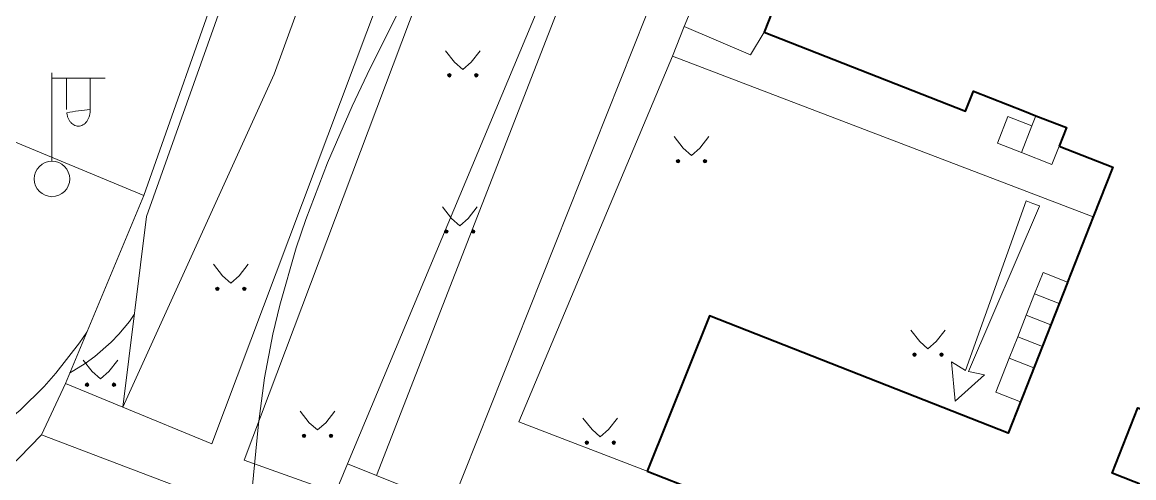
# Model space of a CAD drawing. Extents: x 1000 to 4000, y -5000 to -1000.
# Drawn here: x 1514.5 to 1577.3, y -4055.1 to -4029.4 of the extents above; entities that cross this region are included whole.
import ezdxf

# ---------------------------------------------------------------- set-up
doc = ezdxf.new("R2010")
doc.units = 0
doc.header["$MEASUREMENT"] = 0
for name, color, linetype in [('СЛОЙ_11', 7, 'CONTINUOUS'), ('СЛОЙ_24', 7, 'CONTINUOUS'), ('СЛОЙ_3', 7, 'CONTINUOUS'), ('СЛОЙ_37', 7, 'CONTINUOUS'), ('СЛОЙ_41', 7, 'CONTINUOUS'), ('СЛОЙ_50', 7, 'CONTINUOUS'), ('СЛОЙ_6', 7, 'CONTINUOUS'), ('СЛОЙ_7', 7, 'CONTINUOUS')]:
    doc.layers.add(name, color=color, linetype=linetype)

msp = doc.modelspace()

# ---------------------------------------------------------------- linework, layer by layer
at = {"layer": 'СЛОЙ_11', "color": 253, "linetype": 'Continuous', "lineweight": 0}
for points in [[(1521.373, -4039.215), (1526.017, -4026.021), (1531.397, -4010.997), (1533.62, -4001.669), (1534.047, -4000)], [(1532.88, -4054.357), (1555.616, -4000)], [(1519.087, -4013.764), (1514.592, -4026.393), (1511.679, -4035.125), (1514.255, -4036.25), (1521.373, -4039.215)], [(1532.194, -4055.998), (1532.88, -4054.357)], [(1532.88, -4054.357), (1534.505, -4055.009)], [(1534.505, -4055.009), (1538.73, -4056.706)]]:
    msp.add_lwpolyline(points, dxfattribs=at)
at = {"layer": 'СЛОЙ_24', "color": 253, "linetype": 'Continuous', "lineweight": 0}
for p, q in [((1545.249, -4000), (1525.211, -4053.238)), ((1547.432, -4000), (1527.045, -4054.153)), ((1551.871, -4029.678), (1551.214, -4031.352)), ((1542.547, -4051.984), (1549.796, -4054.776))]:
    msp.add_line(p, q, dxfattribs=at)
for points in [[(1562.215, -4000), (1549.727, -4029.049), (1538.73, -4056.706)], [(1564.244, -4000), (1551.871, -4029.678)], [(1556.395, -4029.987), (1555.628, -4031.272), (1551.871, -4029.678)], [(1551.214, -4031.352), (1542.547, -4051.984)], [(1551.214, -4031.352), (1574.97, -4040.42)], [(1516.945, -4049.817), (1521.373, -4039.215)], [(1515.601, -4052.721), (1516.945, -4049.817)], [(1516.945, -4049.817), (1520.187, -4051.159)], [(1520.187, -4051.159), (1525.211, -4053.238)], [(1513.198, -4055.096), (1514.345, -4054.029), (1515.601, -4052.721)], [(1515.601, -4052.721), (1524.249, -4056.012)], [(1527.045, -4054.153), (1532.194, -4055.998)]]:
    msp.add_lwpolyline(points, dxfattribs=at)
at = {"layer": 'СЛОЙ_3', "color": 253, "linetype": 'Continuous', "lineweight": 0}
for p, q in [((1516.189, -4037.279), (1516.189, -4032.279)), ((1516.189, -4035.279), (1516.189, -4032.279)), ((1516.189, -4032.593), (1519.189, -4032.593)), ((1517.01, -4034.361), (1517.01, -4032.593)), ((1518.352, -4034.361), (1518.352, -4032.593))]:
    msp.add_line(p, q, dxfattribs=at)
msp.add_lwpolyline([(1518.352, -4034.361, -0.035191), (1518.339, -4034.545, -0.036545), (1518.301, -4034.722, -0.03934), (1518.239, -4034.885, -0.0437), (1518.156, -4035.028, -0.049642), (1518.054, -4035.145, -0.056748), (1517.938, -4035.232, -0.0637), (1517.812, -4035.286, -0.068204), (1517.681, -4035.304, -0.068204), (1517.55, -4035.286, -0.0637), (1517.424, -4035.232, -0.056748), (1517.308, -4035.145, -0.049642), (1517.206, -4035.028, -0.0437), (1517.123, -4034.885, -0.03934), (1517.061, -4034.722, -0.036545), (1517.023, -4034.545, -0.035191)], format="xyb", close=True, dxfattribs=at)
msp.add_circle((1516.189, -4038.279), 1, dxfattribs=at)
at = {"layer": 'СЛОЙ_37', "color": 253, "linetype": 'Continuous', "lineweight": 0}
for points in [[(1520.187, -4051.159), (1521.52, -4040.393), (1531.912, -4011.191), (1534.489, -4000)], [(1520.187, -4051.159), (1528.735, -4032.357), (1539.2, -4003.659), (1540.797, -4000)], [(1534.505, -4055.009), (1548.659, -4018.667), (1556.372, -4000)]]:
    msp.add_lwpolyline(points, dxfattribs=at)
at = {"layer": 'СЛОЙ_41', "color": 253, "linetype": 'Continuous', "lineweight": 0}
for p, q in [((1538.408, -4031.04), (1538.918, -4031.69)), ((1540.358, -4031.04), (1539.848, -4031.69)), ((1538.918, -4031.69), (1539.378, -4032.1)), ((1539.848, -4031.69), (1539.378, -4032.1)), ((1551.316, -4035.89), (1551.826, -4036.54)), ((1553.266, -4035.89), (1552.756, -4036.54)), ((1551.826, -4036.54), (1552.286, -4036.95)), ((1552.756, -4036.54), (1552.286, -4036.95)), ((1538.235, -4039.86), (1538.745, -4040.51)), ((1540.185, -4039.86), (1539.675, -4040.51)), ((1538.745, -4040.51), (1539.205, -4040.92)), ((1539.675, -4040.51), (1539.205, -4040.92)), ((1525.311, -4043.096), (1525.821, -4043.746)), ((1527.261, -4043.096), (1526.751, -4043.746)), ((1525.821, -4043.746), (1526.281, -4044.156)), ((1526.751, -4043.746), (1526.281, -4044.156)), ((1564.666, -4046.808), (1565.176, -4047.458)), ((1566.616, -4046.808), (1566.106, -4047.458)), ((1565.176, -4047.458), (1565.636, -4047.868)), ((1566.106, -4047.458), (1565.636, -4047.868)), ((1517.953, -4048.504), (1518.463, -4049.154)), ((1519.903, -4048.504), (1519.393, -4049.154)), ((1518.463, -4049.154), (1518.923, -4049.564)), ((1519.393, -4049.154), (1518.923, -4049.564)), ((1530.205, -4051.385), (1530.715, -4052.035)), ((1532.155, -4051.385), (1531.645, -4052.035)), ((1530.715, -4052.035), (1531.175, -4052.445)), ((1531.645, -4052.035), (1531.175, -4052.445)), ((1546.166, -4051.775), (1546.676, -4052.425)), ((1548.116, -4051.775), (1547.606, -4052.425)), ((1546.676, -4052.425), (1547.136, -4052.835)), ((1547.606, -4052.425), (1547.136, -4052.835))]:
    msp.add_line(p, q, dxfattribs=at)
for centre in [(1538.622, -4032.428), (1540.143, -4032.428), (1551.53, -4037.278), (1553.051, -4037.278), (1538.449, -4041.248), (1539.97, -4041.248), (1525.525, -4044.484), (1527.046, -4044.484), (1564.88, -4048.196), (1566.401, -4048.196), (1518.167, -4049.892), (1519.688, -4049.892), (1530.419, -4052.775), (1531.94, -4052.775), (1546.38, -4053.163), (1547.901, -4053.163)]:
    msp.add_circle(centre, 0.0976, dxfattribs=at)
for points in [[(1538.526, -4032.447), (1538.524, -4032.428), (1538.526, -4032.409)], [(1538.531, -4032.465), (1538.526, -4032.409), (1538.531, -4032.391)], [(1538.526, -4032.447), (1538.526, -4032.409), (1538.531, -4032.465)], [(1538.54, -4032.482), (1538.531, -4032.391), (1538.54, -4032.374)], [(1538.531, -4032.465), (1538.531, -4032.391), (1538.54, -4032.482)], [(1538.553, -4032.497), (1538.54, -4032.374), (1538.553, -4032.359)], [(1538.54, -4032.482), (1538.54, -4032.374), (1538.553, -4032.497)], [(1538.567, -4032.509), (1538.553, -4032.359), (1538.567, -4032.347)], [(1538.553, -4032.497), (1538.553, -4032.359), (1538.567, -4032.509)], [(1538.584, -4032.518), (1538.567, -4032.347), (1538.584, -4032.338)], [(1538.567, -4032.509), (1538.567, -4032.347), (1538.584, -4032.518)], [(1538.603, -4032.524), (1538.584, -4032.338), (1538.603, -4032.332)], [(1538.584, -4032.518), (1538.584, -4032.338), (1538.603, -4032.524)], [(1538.622, -4032.526), (1538.603, -4032.332), (1538.622, -4032.33)], [(1538.603, -4032.524), (1538.603, -4032.332), (1538.622, -4032.526)], [(1540.047, -4032.447), (1540.045, -4032.428), (1540.047, -4032.409)], [(1540.052, -4032.465), (1540.047, -4032.409), (1540.052, -4032.391)], [(1540.047, -4032.447), (1540.047, -4032.409), (1540.052, -4032.465)], [(1540.061, -4032.482), (1540.052, -4032.391), (1540.061, -4032.374)], [(1540.052, -4032.465), (1540.052, -4032.391), (1540.061, -4032.482)], [(1540.074, -4032.497), (1540.061, -4032.374), (1540.074, -4032.359)], [(1540.061, -4032.482), (1540.061, -4032.374), (1540.074, -4032.497)], [(1540.088, -4032.509), (1540.074, -4032.359), (1540.088, -4032.347)], [(1540.074, -4032.497), (1540.074, -4032.359), (1540.088, -4032.509)], [(1540.105, -4032.518), (1540.088, -4032.347), (1540.105, -4032.338)], [(1540.088, -4032.509), (1540.088, -4032.347), (1540.105, -4032.518)], [(1540.124, -4032.524), (1540.105, -4032.338), (1540.124, -4032.332)], [(1540.105, -4032.518), (1540.105, -4032.338), (1540.124, -4032.524)], [(1540.143, -4032.526), (1540.124, -4032.332), (1540.143, -4032.33)], [(1540.124, -4032.524), (1540.124, -4032.332), (1540.143, -4032.526)], [(1551.448, -4037.332), (1551.439, -4037.241), (1551.448, -4037.224)], [(1551.461, -4037.347), (1551.448, -4037.224), (1551.461, -4037.209)], [(1551.448, -4037.332), (1551.448, -4037.224), (1551.461, -4037.347)], [(1551.475, -4037.359), (1551.461, -4037.209), (1551.475, -4037.197)], [(1551.461, -4037.347), (1551.461, -4037.209), (1551.475, -4037.359)], [(1551.492, -4037.368), (1551.475, -4037.197), (1551.492, -4037.188)], [(1551.475, -4037.359), (1551.475, -4037.197), (1551.492, -4037.368)], [(1551.511, -4037.374), (1551.492, -4037.188), (1551.511, -4037.182)], [(1551.492, -4037.368), (1551.492, -4037.188), (1551.511, -4037.374)], [(1551.53, -4037.376), (1551.511, -4037.182), (1551.53, -4037.18)], [(1551.511, -4037.374), (1551.511, -4037.182), (1551.53, -4037.376)], [(1552.969, -4037.332), (1552.96, -4037.241), (1552.969, -4037.224)], [(1552.982, -4037.347), (1552.969, -4037.224), (1552.982, -4037.209)], [(1552.969, -4037.332), (1552.969, -4037.224), (1552.982, -4037.347)], [(1552.996, -4037.359), (1552.982, -4037.209), (1552.996, -4037.197)], [(1552.982, -4037.347), (1552.982, -4037.209), (1552.996, -4037.359)], [(1553.013, -4037.368), (1552.996, -4037.197), (1553.013, -4037.188)], [(1552.996, -4037.359), (1552.996, -4037.197), (1553.013, -4037.368)], [(1553.032, -4037.374), (1553.013, -4037.188), (1553.032, -4037.182)], [(1553.013, -4037.368), (1553.013, -4037.188), (1553.032, -4037.374)], [(1553.051, -4037.376), (1553.032, -4037.182), (1553.051, -4037.18)], [(1553.032, -4037.374), (1553.032, -4037.182), (1553.051, -4037.376)], [(1551.434, -4037.297), (1551.432, -4037.278), (1551.434, -4037.259)], [(1551.439, -4037.315), (1551.434, -4037.259), (1551.439, -4037.241)], [(1551.434, -4037.297), (1551.434, -4037.259), (1551.439, -4037.315)], [(1551.439, -4037.315), (1551.439, -4037.241), (1551.448, -4037.332)], [(1552.955, -4037.297), (1552.953, -4037.278), (1552.955, -4037.259)], [(1552.96, -4037.315), (1552.955, -4037.259), (1552.96, -4037.241)], [(1552.955, -4037.297), (1552.955, -4037.259), (1552.96, -4037.315)], [(1552.96, -4037.315), (1552.96, -4037.241), (1552.969, -4037.332)], [(1538.353, -4041.267), (1538.351, -4041.248), (1538.353, -4041.229)], [(1538.358, -4041.285), (1538.353, -4041.229), (1538.358, -4041.211)], [(1538.353, -4041.267), (1538.353, -4041.229), (1538.358, -4041.285)], [(1538.367, -4041.302), (1538.358, -4041.211), (1538.367, -4041.194)], [(1538.358, -4041.285), (1538.358, -4041.211), (1538.367, -4041.302)], [(1538.38, -4041.317), (1538.367, -4041.194), (1538.38, -4041.179)], [(1538.367, -4041.302), (1538.367, -4041.194), (1538.38, -4041.317)], [(1538.394, -4041.329), (1538.38, -4041.179), (1538.394, -4041.167)], [(1538.38, -4041.317), (1538.38, -4041.179), (1538.394, -4041.329)], [(1538.411, -4041.338), (1538.394, -4041.167), (1538.411, -4041.158)], [(1538.394, -4041.329), (1538.394, -4041.167), (1538.411, -4041.338)], [(1538.43, -4041.344), (1538.411, -4041.158), (1538.43, -4041.152)], [(1538.411, -4041.338), (1538.411, -4041.158), (1538.43, -4041.344)], [(1538.449, -4041.346), (1538.43, -4041.152), (1538.449, -4041.15)], [(1538.43, -4041.344), (1538.43, -4041.152), (1538.449, -4041.346)], [(1539.874, -4041.267), (1539.872, -4041.248), (1539.874, -4041.229)], [(1539.879, -4041.285), (1539.874, -4041.229), (1539.879, -4041.211)], [(1539.874, -4041.267), (1539.874, -4041.229), (1539.879, -4041.285)], [(1539.888, -4041.302), (1539.879, -4041.211), (1539.888, -4041.194)], [(1539.879, -4041.285), (1539.879, -4041.211), (1539.888, -4041.302)], [(1539.901, -4041.317), (1539.888, -4041.194), (1539.901, -4041.179)], [(1539.888, -4041.302), (1539.888, -4041.194), (1539.901, -4041.317)], [(1539.915, -4041.329), (1539.901, -4041.179), (1539.915, -4041.167)], [(1539.901, -4041.317), (1539.901, -4041.179), (1539.915, -4041.329)], [(1539.932, -4041.338), (1539.915, -4041.167), (1539.932, -4041.158)], [(1539.915, -4041.329), (1539.915, -4041.167), (1539.932, -4041.338)], [(1539.951, -4041.344), (1539.932, -4041.158), (1539.951, -4041.152)], [(1539.932, -4041.338), (1539.932, -4041.158), (1539.951, -4041.344)], [(1539.97, -4041.346), (1539.951, -4041.152), (1539.97, -4041.15)], [(1539.951, -4041.344), (1539.951, -4041.152), (1539.97, -4041.346)], [(1525.429, -4044.503), (1525.427, -4044.484), (1525.429, -4044.465)], [(1525.434, -4044.521), (1525.429, -4044.465), (1525.434, -4044.447)], [(1525.429, -4044.503), (1525.429, -4044.465), (1525.434, -4044.521)], [(1525.443, -4044.538), (1525.434, -4044.447), (1525.443, -4044.43)], [(1525.434, -4044.521), (1525.434, -4044.447), (1525.443, -4044.538)], [(1525.456, -4044.553), (1525.443, -4044.43), (1525.456, -4044.415)], [(1525.443, -4044.538), (1525.443, -4044.43), (1525.456, -4044.553)], [(1525.47, -4044.565), (1525.456, -4044.415), (1525.47, -4044.403)], [(1525.456, -4044.553), (1525.456, -4044.415), (1525.47, -4044.565)], [(1525.487, -4044.574), (1525.47, -4044.403), (1525.487, -4044.394)], [(1525.47, -4044.565), (1525.47, -4044.403), (1525.487, -4044.574)], [(1525.506, -4044.58), (1525.487, -4044.394), (1525.506, -4044.388)], [(1525.487, -4044.574), (1525.487, -4044.394), (1525.506, -4044.58)], [(1525.525, -4044.582), (1525.506, -4044.388), (1525.525, -4044.386)], [(1525.506, -4044.58), (1525.506, -4044.388), (1525.525, -4044.582)], [(1526.95, -4044.503), (1526.948, -4044.484), (1526.95, -4044.465)], [(1526.955, -4044.521), (1526.95, -4044.465), (1526.955, -4044.447)], [(1526.95, -4044.503), (1526.95, -4044.465), (1526.955, -4044.521)], [(1526.964, -4044.538), (1526.955, -4044.447), (1526.964, -4044.43)], [(1526.955, -4044.521), (1526.955, -4044.447), (1526.964, -4044.538)], [(1526.977, -4044.553), (1526.964, -4044.43), (1526.977, -4044.415)], [(1526.964, -4044.538), (1526.964, -4044.43), (1526.977, -4044.553)], [(1526.991, -4044.565), (1526.977, -4044.415), (1526.991, -4044.403)], [(1526.977, -4044.553), (1526.977, -4044.415), (1526.991, -4044.565)], [(1527.008, -4044.574), (1526.991, -4044.403), (1527.008, -4044.394)], [(1526.991, -4044.565), (1526.991, -4044.403), (1527.008, -4044.574)], [(1527.027, -4044.58), (1527.008, -4044.394), (1527.027, -4044.388)], [(1527.008, -4044.574), (1527.008, -4044.394), (1527.027, -4044.58)], [(1527.046, -4044.582), (1527.027, -4044.388), (1527.046, -4044.386)], [(1527.027, -4044.58), (1527.027, -4044.388), (1527.046, -4044.582)], [(1564.784, -4048.215), (1564.782, -4048.196), (1564.784, -4048.177)], [(1564.789, -4048.233), (1564.784, -4048.177), (1564.789, -4048.159)], [(1564.784, -4048.215), (1564.784, -4048.177), (1564.789, -4048.233)], [(1564.798, -4048.25), (1564.789, -4048.159), (1564.798, -4048.142)], [(1564.789, -4048.233), (1564.789, -4048.159), (1564.798, -4048.25)], [(1564.811, -4048.265), (1564.798, -4048.142), (1564.811, -4048.127)], [(1564.798, -4048.25), (1564.798, -4048.142), (1564.811, -4048.265)], [(1564.825, -4048.277), (1564.811, -4048.127), (1564.825, -4048.115)], [(1564.811, -4048.265), (1564.811, -4048.127), (1564.825, -4048.277)], [(1564.842, -4048.286), (1564.825, -4048.115), (1564.842, -4048.106)], [(1564.825, -4048.277), (1564.825, -4048.115), (1564.842, -4048.286)], [(1564.861, -4048.292), (1564.842, -4048.106), (1564.861, -4048.1)], [(1564.842, -4048.286), (1564.842, -4048.106), (1564.861, -4048.292)], [(1564.88, -4048.294), (1564.861, -4048.1), (1564.88, -4048.098)], [(1564.861, -4048.292), (1564.861, -4048.1), (1564.88, -4048.294)], [(1566.305, -4048.215), (1566.303, -4048.196), (1566.305, -4048.177)], [(1566.31, -4048.233), (1566.305, -4048.177), (1566.31, -4048.159)], [(1566.305, -4048.215), (1566.305, -4048.177), (1566.31, -4048.233)], [(1566.319, -4048.25), (1566.31, -4048.159), (1566.319, -4048.142)], [(1566.31, -4048.233), (1566.31, -4048.159), (1566.319, -4048.25)], [(1566.332, -4048.265), (1566.319, -4048.142), (1566.332, -4048.127)], [(1566.319, -4048.25), (1566.319, -4048.142), (1566.332, -4048.265)], [(1566.346, -4048.277), (1566.332, -4048.127), (1566.346, -4048.115)], [(1566.332, -4048.265), (1566.332, -4048.127), (1566.346, -4048.277)], [(1566.363, -4048.286), (1566.346, -4048.115), (1566.363, -4048.106)], [(1566.346, -4048.277), (1566.346, -4048.115), (1566.363, -4048.286)], [(1566.382, -4048.292), (1566.363, -4048.106), (1566.382, -4048.1)], [(1566.363, -4048.286), (1566.363, -4048.106), (1566.382, -4048.292)], [(1566.401, -4048.294), (1566.382, -4048.1), (1566.401, -4048.098)], [(1566.382, -4048.292), (1566.382, -4048.1), (1566.401, -4048.294)], [(1518.071, -4049.911), (1518.069, -4049.892), (1518.071, -4049.873)], [(1518.076, -4049.929), (1518.071, -4049.873), (1518.076, -4049.855)], [(1518.071, -4049.911), (1518.071, -4049.873), (1518.076, -4049.929)], [(1518.085, -4049.946), (1518.076, -4049.855), (1518.085, -4049.838)], [(1518.076, -4049.929), (1518.076, -4049.855), (1518.085, -4049.946)], [(1518.098, -4049.961), (1518.085, -4049.838), (1518.098, -4049.823)], [(1518.085, -4049.946), (1518.085, -4049.838), (1518.098, -4049.961)], [(1518.112, -4049.973), (1518.098, -4049.823), (1518.112, -4049.811)], [(1518.098, -4049.961), (1518.098, -4049.823), (1518.112, -4049.973)], [(1518.129, -4049.982), (1518.112, -4049.811), (1518.129, -4049.802)], [(1518.112, -4049.973), (1518.112, -4049.811), (1518.129, -4049.982)], [(1518.148, -4049.988), (1518.129, -4049.802), (1518.148, -4049.796)], [(1518.129, -4049.982), (1518.129, -4049.802), (1518.148, -4049.988)], [(1518.167, -4049.99), (1518.148, -4049.796), (1518.167, -4049.794)], [(1518.148, -4049.988), (1518.148, -4049.796), (1518.167, -4049.99)], [(1519.592, -4049.911), (1519.59, -4049.892), (1519.592, -4049.873)], [(1519.597, -4049.929), (1519.592, -4049.873), (1519.597, -4049.855)], [(1519.592, -4049.911), (1519.592, -4049.873), (1519.597, -4049.929)], [(1519.606, -4049.946), (1519.597, -4049.855), (1519.606, -4049.838)], [(1519.597, -4049.929), (1519.597, -4049.855), (1519.606, -4049.946)], [(1519.619, -4049.961), (1519.606, -4049.838), (1519.619, -4049.823)], [(1519.606, -4049.946), (1519.606, -4049.838), (1519.619, -4049.961)], [(1519.633, -4049.973), (1519.619, -4049.823), (1519.633, -4049.811)], [(1519.619, -4049.961), (1519.619, -4049.823), (1519.633, -4049.973)], [(1519.65, -4049.982), (1519.633, -4049.811), (1519.65, -4049.802)], [(1519.633, -4049.973), (1519.633, -4049.811), (1519.65, -4049.982)], [(1519.669, -4049.988), (1519.65, -4049.802), (1519.669, -4049.796)], [(1519.65, -4049.982), (1519.65, -4049.802), (1519.669, -4049.988)], [(1519.688, -4049.99), (1519.669, -4049.796), (1519.688, -4049.794)], [(1519.669, -4049.988), (1519.669, -4049.796), (1519.688, -4049.99)], [(1530.323, -4052.794), (1530.321, -4052.775), (1530.323, -4052.755)], [(1530.329, -4052.812), (1530.323, -4052.755), (1530.329, -4052.737)], [(1530.323, -4052.794), (1530.323, -4052.755), (1530.329, -4052.812)], [(1530.338, -4052.829), (1530.329, -4052.737), (1530.338, -4052.72)], [(1530.329, -4052.812), (1530.329, -4052.737), (1530.338, -4052.829)], [(1530.35, -4052.844), (1530.338, -4052.72), (1530.35, -4052.706)], [(1530.338, -4052.829), (1530.338, -4052.72), (1530.35, -4052.844)], [(1530.365, -4052.856), (1530.35, -4052.706), (1530.365, -4052.693)], [(1530.35, -4052.844), (1530.35, -4052.706), (1530.365, -4052.856)], [(1530.382, -4052.865), (1530.365, -4052.693), (1530.382, -4052.684)], [(1530.365, -4052.856), (1530.365, -4052.693), (1530.382, -4052.865)], [(1530.4, -4052.87), (1530.382, -4052.684), (1530.4, -4052.679)], [(1530.382, -4052.865), (1530.382, -4052.684), (1530.4, -4052.87)], [(1530.419, -4052.872), (1530.4, -4052.679), (1530.419, -4052.677)], [(1530.4, -4052.87), (1530.4, -4052.679), (1530.419, -4052.872)], [(1531.844, -4052.794), (1531.842, -4052.775), (1531.844, -4052.755)], [(1531.85, -4052.812), (1531.844, -4052.755), (1531.85, -4052.737)], [(1531.844, -4052.794), (1531.844, -4052.755), (1531.85, -4052.812)], [(1531.859, -4052.829), (1531.85, -4052.737), (1531.859, -4052.72)], [(1531.85, -4052.812), (1531.85, -4052.737), (1531.859, -4052.829)], [(1531.871, -4052.844), (1531.859, -4052.72), (1531.871, -4052.706)], [(1531.859, -4052.829), (1531.859, -4052.72), (1531.871, -4052.844)], [(1531.886, -4052.856), (1531.871, -4052.706), (1531.886, -4052.693)], [(1531.871, -4052.844), (1531.871, -4052.706), (1531.886, -4052.856)], [(1531.903, -4052.865), (1531.886, -4052.693), (1531.903, -4052.684)], [(1531.886, -4052.856), (1531.886, -4052.693), (1531.903, -4052.865)], [(1531.921, -4052.87), (1531.903, -4052.684), (1531.921, -4052.679)], [(1531.903, -4052.865), (1531.903, -4052.684), (1531.921, -4052.87)], [(1531.94, -4052.872), (1531.921, -4052.679), (1531.94, -4052.677)], [(1531.921, -4052.87), (1531.921, -4052.679), (1531.94, -4052.872)], [(1546.284, -4053.182), (1546.282, -4053.163), (1546.284, -4053.144)], [(1546.289, -4053.2), (1546.284, -4053.144), (1546.289, -4053.126)], [(1546.284, -4053.182), (1546.284, -4053.144), (1546.289, -4053.2)], [(1546.298, -4053.217), (1546.289, -4053.126), (1546.298, -4053.109)], [(1546.289, -4053.2), (1546.289, -4053.126), (1546.298, -4053.217)], [(1546.311, -4053.232), (1546.298, -4053.109), (1546.311, -4053.094)], [(1546.298, -4053.217), (1546.298, -4053.109), (1546.311, -4053.232)], [(1546.325, -4053.244), (1546.311, -4053.094), (1546.325, -4053.082)], [(1546.311, -4053.232), (1546.311, -4053.094), (1546.325, -4053.244)], [(1546.342, -4053.253), (1546.325, -4053.082), (1546.342, -4053.073)], [(1546.325, -4053.244), (1546.325, -4053.082), (1546.342, -4053.253)], [(1546.361, -4053.259), (1546.342, -4053.073), (1546.361, -4053.067)], [(1546.342, -4053.253), (1546.342, -4053.073), (1546.361, -4053.259)], [(1546.38, -4053.261), (1546.361, -4053.067), (1546.38, -4053.065)], [(1546.361, -4053.259), (1546.361, -4053.067), (1546.38, -4053.261)], [(1547.805, -4053.182), (1547.803, -4053.163), (1547.805, -4053.144)], [(1547.81, -4053.2), (1547.805, -4053.144), (1547.81, -4053.126)], [(1547.805, -4053.182), (1547.805, -4053.144), (1547.81, -4053.2)], [(1547.819, -4053.217), (1547.81, -4053.126), (1547.819, -4053.109)], [(1547.81, -4053.2), (1547.81, -4053.126), (1547.819, -4053.217)], [(1547.832, -4053.232), (1547.819, -4053.109), (1547.832, -4053.094)], [(1547.819, -4053.217), (1547.819, -4053.109), (1547.832, -4053.232)], [(1547.846, -4053.244), (1547.832, -4053.094), (1547.846, -4053.082)], [(1547.832, -4053.232), (1547.832, -4053.094), (1547.846, -4053.244)], [(1547.863, -4053.253), (1547.846, -4053.082), (1547.863, -4053.073)], [(1547.846, -4053.244), (1547.846, -4053.082), (1547.863, -4053.253)], [(1547.882, -4053.259), (1547.863, -4053.073), (1547.882, -4053.067)], [(1547.863, -4053.253), (1547.863, -4053.073), (1547.882, -4053.259)], [(1547.901, -4053.261), (1547.882, -4053.067), (1547.901, -4053.065)], [(1547.882, -4053.259), (1547.882, -4053.067), (1547.901, -4053.261)]]:
    msp.add_solid(points, dxfattribs=at)
at = {"layer": 'СЛОЙ_41', "color": 253, "linetype": 'Continuous', "lineweight": 0, "extrusion": (0, 0, -1)}
for points in [[(-1538.622, -4032.526), (-1538.622, -4032.33), (-1538.641, -4032.524)], [(-1538.641, -4032.524), (-1538.622, -4032.33), (-1538.641, -4032.332)], [(-1538.641, -4032.524), (-1538.641, -4032.332), (-1538.659, -4032.518)], [(-1538.659, -4032.518), (-1538.641, -4032.332), (-1538.659, -4032.338)], [(-1538.659, -4032.518), (-1538.659, -4032.338), (-1538.676, -4032.509)], [(-1538.676, -4032.509), (-1538.659, -4032.338), (-1538.676, -4032.347)], [(-1538.676, -4032.509), (-1538.676, -4032.347), (-1538.691, -4032.497)], [(-1538.691, -4032.497), (-1538.676, -4032.347), (-1538.691, -4032.359)], [(-1538.691, -4032.497), (-1538.691, -4032.359), (-1538.703, -4032.482)], [(-1538.703, -4032.482), (-1538.691, -4032.359), (-1538.703, -4032.374)], [(-1538.703, -4032.482), (-1538.703, -4032.374), (-1538.712, -4032.465)], [(-1538.712, -4032.465), (-1538.703, -4032.374), (-1538.712, -4032.391)], [(-1538.712, -4032.465), (-1538.712, -4032.391), (-1538.717, -4032.447)], [(-1538.717, -4032.447), (-1538.712, -4032.391), (-1538.717, -4032.409)], [(-1538.717, -4032.447), (-1538.717, -4032.409), (-1538.719, -4032.428)], [(-1540.143, -4032.526), (-1540.143, -4032.33), (-1540.162, -4032.524)], [(-1540.162, -4032.524), (-1540.143, -4032.33), (-1540.162, -4032.332)], [(-1540.162, -4032.524), (-1540.162, -4032.332), (-1540.18, -4032.518)], [(-1540.18, -4032.518), (-1540.162, -4032.332), (-1540.18, -4032.338)], [(-1540.18, -4032.518), (-1540.18, -4032.338), (-1540.197, -4032.509)], [(-1540.197, -4032.509), (-1540.18, -4032.338), (-1540.197, -4032.347)], [(-1540.197, -4032.509), (-1540.197, -4032.347), (-1540.212, -4032.497)], [(-1540.212, -4032.497), (-1540.197, -4032.347), (-1540.212, -4032.359)], [(-1540.212, -4032.497), (-1540.212, -4032.359), (-1540.224, -4032.482)], [(-1540.224, -4032.482), (-1540.212, -4032.359), (-1540.224, -4032.374)], [(-1540.224, -4032.482), (-1540.224, -4032.374), (-1540.233, -4032.465)], [(-1540.233, -4032.465), (-1540.224, -4032.374), (-1540.233, -4032.391)], [(-1540.233, -4032.465), (-1540.233, -4032.391), (-1540.238, -4032.447)], [(-1540.238, -4032.447), (-1540.233, -4032.391), (-1540.238, -4032.409)], [(-1540.238, -4032.447), (-1540.238, -4032.409), (-1540.24, -4032.428)], [(-1551.53, -4037.376), (-1551.53, -4037.18), (-1551.549, -4037.374)], [(-1551.549, -4037.374), (-1551.53, -4037.18), (-1551.549, -4037.182)], [(-1551.549, -4037.374), (-1551.549, -4037.182), (-1551.567, -4037.368)], [(-1551.567, -4037.368), (-1551.549, -4037.182), (-1551.567, -4037.188)], [(-1551.567, -4037.368), (-1551.567, -4037.188), (-1551.584, -4037.359)], [(-1551.584, -4037.359), (-1551.567, -4037.188), (-1551.584, -4037.197)], [(-1551.584, -4037.359), (-1551.584, -4037.197), (-1551.599, -4037.347)], [(-1551.599, -4037.347), (-1551.584, -4037.197), (-1551.599, -4037.209)], [(-1551.599, -4037.347), (-1551.599, -4037.209), (-1551.611, -4037.332)], [(-1551.611, -4037.332), (-1551.599, -4037.209), (-1551.611, -4037.224)], [(-1551.611, -4037.332), (-1551.611, -4037.224), (-1551.62, -4037.315)], [(-1551.62, -4037.315), (-1551.611, -4037.224), (-1551.62, -4037.241)], [(-1553.051, -4037.376), (-1553.051, -4037.18), (-1553.07, -4037.374)], [(-1553.07, -4037.374), (-1553.051, -4037.18), (-1553.07, -4037.182)], [(-1553.07, -4037.374), (-1553.07, -4037.182), (-1553.088, -4037.368)], [(-1553.088, -4037.368), (-1553.07, -4037.182), (-1553.088, -4037.188)], [(-1553.088, -4037.368), (-1553.088, -4037.188), (-1553.105, -4037.359)], [(-1553.105, -4037.359), (-1553.088, -4037.188), (-1553.105, -4037.197)], [(-1553.105, -4037.359), (-1553.105, -4037.197), (-1553.12, -4037.347)], [(-1553.12, -4037.347), (-1553.105, -4037.197), (-1553.12, -4037.209)], [(-1553.12, -4037.347), (-1553.12, -4037.209), (-1553.132, -4037.332)], [(-1553.132, -4037.332), (-1553.12, -4037.209), (-1553.132, -4037.224)], [(-1553.132, -4037.332), (-1553.132, -4037.224), (-1553.141, -4037.315)], [(-1553.141, -4037.315), (-1553.132, -4037.224), (-1553.141, -4037.241)], [(-1551.62, -4037.315), (-1551.62, -4037.241), (-1551.625, -4037.297)], [(-1551.625, -4037.297), (-1551.62, -4037.241), (-1551.625, -4037.259)], [(-1551.625, -4037.297), (-1551.625, -4037.259), (-1551.627, -4037.278)], [(-1553.141, -4037.315), (-1553.141, -4037.241), (-1553.146, -4037.297)], [(-1553.146, -4037.297), (-1553.141, -4037.241), (-1553.146, -4037.259)], [(-1553.146, -4037.297), (-1553.146, -4037.259), (-1553.148, -4037.278)], [(-1538.449, -4041.346), (-1538.449, -4041.15), (-1538.468, -4041.344)], [(-1538.468, -4041.344), (-1538.449, -4041.15), (-1538.468, -4041.152)], [(-1538.468, -4041.344), (-1538.468, -4041.152), (-1538.486, -4041.338)], [(-1538.486, -4041.338), (-1538.468, -4041.152), (-1538.486, -4041.158)], [(-1538.486, -4041.338), (-1538.486, -4041.158), (-1538.503, -4041.329)], [(-1538.503, -4041.329), (-1538.486, -4041.158), (-1538.503, -4041.167)], [(-1538.503, -4041.329), (-1538.503, -4041.167), (-1538.518, -4041.317)], [(-1538.518, -4041.317), (-1538.503, -4041.167), (-1538.518, -4041.179)], [(-1538.518, -4041.317), (-1538.518, -4041.179), (-1538.53, -4041.302)], [(-1538.53, -4041.302), (-1538.518, -4041.179), (-1538.53, -4041.194)], [(-1538.53, -4041.302), (-1538.53, -4041.194), (-1538.539, -4041.285)], [(-1538.539, -4041.285), (-1538.53, -4041.194), (-1538.539, -4041.211)], [(-1538.539, -4041.285), (-1538.539, -4041.211), (-1538.544, -4041.267)], [(-1538.544, -4041.267), (-1538.539, -4041.211), (-1538.544, -4041.229)], [(-1538.544, -4041.267), (-1538.544, -4041.229), (-1538.546, -4041.248)], [(-1539.97, -4041.346), (-1539.97, -4041.15), (-1539.989, -4041.344)], [(-1539.989, -4041.344), (-1539.97, -4041.15), (-1539.989, -4041.152)], [(-1539.989, -4041.344), (-1539.989, -4041.152), (-1540.007, -4041.338)], [(-1540.007, -4041.338), (-1539.989, -4041.152), (-1540.007, -4041.158)], [(-1540.007, -4041.338), (-1540.007, -4041.158), (-1540.024, -4041.329)], [(-1540.024, -4041.329), (-1540.007, -4041.158), (-1540.024, -4041.167)], [(-1540.024, -4041.329), (-1540.024, -4041.167), (-1540.039, -4041.317)], [(-1540.039, -4041.317), (-1540.024, -4041.167), (-1540.039, -4041.179)], [(-1540.039, -4041.317), (-1540.039, -4041.179), (-1540.051, -4041.302)], [(-1540.051, -4041.302), (-1540.039, -4041.179), (-1540.051, -4041.194)], [(-1540.051, -4041.302), (-1540.051, -4041.194), (-1540.06, -4041.285)], [(-1540.06, -4041.285), (-1540.051, -4041.194), (-1540.06, -4041.211)], [(-1540.06, -4041.285), (-1540.06, -4041.211), (-1540.065, -4041.267)], [(-1540.065, -4041.267), (-1540.06, -4041.211), (-1540.065, -4041.229)], [(-1540.065, -4041.267), (-1540.065, -4041.229), (-1540.067, -4041.248)], [(-1525.525, -4044.582), (-1525.525, -4044.386), (-1525.544, -4044.58)], [(-1525.544, -4044.58), (-1525.525, -4044.386), (-1525.544, -4044.388)], [(-1525.544, -4044.58), (-1525.544, -4044.388), (-1525.562, -4044.574)], [(-1525.562, -4044.574), (-1525.544, -4044.388), (-1525.562, -4044.394)], [(-1525.562, -4044.574), (-1525.562, -4044.394), (-1525.579, -4044.565)], [(-1525.579, -4044.565), (-1525.562, -4044.394), (-1525.579, -4044.403)], [(-1525.579, -4044.565), (-1525.579, -4044.403), (-1525.594, -4044.553)], [(-1525.594, -4044.553), (-1525.579, -4044.403), (-1525.594, -4044.415)], [(-1525.594, -4044.553), (-1525.594, -4044.415), (-1525.606, -4044.538)], [(-1525.606, -4044.538), (-1525.594, -4044.415), (-1525.606, -4044.43)], [(-1525.606, -4044.538), (-1525.606, -4044.43), (-1525.615, -4044.521)], [(-1525.615, -4044.521), (-1525.606, -4044.43), (-1525.615, -4044.447)], [(-1525.615, -4044.521), (-1525.615, -4044.447), (-1525.62, -4044.503)], [(-1525.62, -4044.503), (-1525.615, -4044.447), (-1525.62, -4044.465)], [(-1525.62, -4044.503), (-1525.62, -4044.465), (-1525.622, -4044.484)], [(-1527.046, -4044.582), (-1527.046, -4044.386), (-1527.065, -4044.58)], [(-1527.065, -4044.58), (-1527.046, -4044.386), (-1527.065, -4044.388)], [(-1527.065, -4044.58), (-1527.065, -4044.388), (-1527.083, -4044.574)], [(-1527.083, -4044.574), (-1527.065, -4044.388), (-1527.083, -4044.394)], [(-1527.083, -4044.574), (-1527.083, -4044.394), (-1527.1, -4044.565)], [(-1527.1, -4044.565), (-1527.083, -4044.394), (-1527.1, -4044.403)], [(-1527.1, -4044.565), (-1527.1, -4044.403), (-1527.115, -4044.553)], [(-1527.115, -4044.553), (-1527.1, -4044.403), (-1527.115, -4044.415)], [(-1527.115, -4044.553), (-1527.115, -4044.415), (-1527.127, -4044.538)], [(-1527.127, -4044.538), (-1527.115, -4044.415), (-1527.127, -4044.43)], [(-1527.127, -4044.538), (-1527.127, -4044.43), (-1527.136, -4044.521)], [(-1527.136, -4044.521), (-1527.127, -4044.43), (-1527.136, -4044.447)], [(-1527.136, -4044.521), (-1527.136, -4044.447), (-1527.141, -4044.503)], [(-1527.141, -4044.503), (-1527.136, -4044.447), (-1527.141, -4044.465)], [(-1527.141, -4044.503), (-1527.141, -4044.465), (-1527.143, -4044.484)], [(-1564.88, -4048.294), (-1564.88, -4048.098), (-1564.899, -4048.292)], [(-1564.899, -4048.292), (-1564.88, -4048.098), (-1564.899, -4048.1)], [(-1564.899, -4048.292), (-1564.899, -4048.1), (-1564.917, -4048.286)], [(-1564.917, -4048.286), (-1564.899, -4048.1), (-1564.917, -4048.106)], [(-1564.917, -4048.286), (-1564.917, -4048.106), (-1564.934, -4048.277)], [(-1564.934, -4048.277), (-1564.917, -4048.106), (-1564.934, -4048.115)], [(-1564.934, -4048.277), (-1564.934, -4048.115), (-1564.949, -4048.265)], [(-1564.949, -4048.265), (-1564.934, -4048.115), (-1564.949, -4048.127)], [(-1564.949, -4048.265), (-1564.949, -4048.127), (-1564.961, -4048.25)], [(-1564.961, -4048.25), (-1564.949, -4048.127), (-1564.961, -4048.142)], [(-1564.961, -4048.25), (-1564.961, -4048.142), (-1564.97, -4048.233)], [(-1564.97, -4048.233), (-1564.961, -4048.142), (-1564.97, -4048.159)], [(-1564.97, -4048.233), (-1564.97, -4048.159), (-1564.975, -4048.215)], [(-1564.975, -4048.215), (-1564.97, -4048.159), (-1564.975, -4048.177)], [(-1564.975, -4048.215), (-1564.975, -4048.177), (-1564.977, -4048.196)], [(-1566.401, -4048.294), (-1566.401, -4048.098), (-1566.42, -4048.292)], [(-1566.42, -4048.292), (-1566.401, -4048.098), (-1566.42, -4048.1)], [(-1566.42, -4048.292), (-1566.42, -4048.1), (-1566.438, -4048.286)], [(-1566.438, -4048.286), (-1566.42, -4048.1), (-1566.438, -4048.106)], [(-1566.438, -4048.286), (-1566.438, -4048.106), (-1566.455, -4048.277)], [(-1566.455, -4048.277), (-1566.438, -4048.106), (-1566.455, -4048.115)], [(-1566.455, -4048.277), (-1566.455, -4048.115), (-1566.47, -4048.265)], [(-1566.47, -4048.265), (-1566.455, -4048.115), (-1566.47, -4048.127)], [(-1566.47, -4048.265), (-1566.47, -4048.127), (-1566.482, -4048.25)], [(-1566.482, -4048.25), (-1566.47, -4048.127), (-1566.482, -4048.142)], [(-1566.482, -4048.25), (-1566.482, -4048.142), (-1566.491, -4048.233)], [(-1566.491, -4048.233), (-1566.482, -4048.142), (-1566.491, -4048.159)], [(-1566.491, -4048.233), (-1566.491, -4048.159), (-1566.496, -4048.215)], [(-1566.496, -4048.215), (-1566.491, -4048.159), (-1566.496, -4048.177)], [(-1566.496, -4048.215), (-1566.496, -4048.177), (-1566.498, -4048.196)], [(-1518.167, -4049.99), (-1518.167, -4049.794), (-1518.186, -4049.988)], [(-1518.186, -4049.988), (-1518.167, -4049.794), (-1518.186, -4049.796)], [(-1518.186, -4049.988), (-1518.186, -4049.796), (-1518.204, -4049.982)], [(-1518.204, -4049.982), (-1518.186, -4049.796), (-1518.204, -4049.802)], [(-1518.204, -4049.982), (-1518.204, -4049.802), (-1518.221, -4049.973)], [(-1518.221, -4049.973), (-1518.204, -4049.802), (-1518.221, -4049.811)], [(-1518.221, -4049.973), (-1518.221, -4049.811), (-1518.236, -4049.961)], [(-1518.236, -4049.961), (-1518.221, -4049.811), (-1518.236, -4049.823)], [(-1518.236, -4049.961), (-1518.236, -4049.823), (-1518.248, -4049.946)], [(-1518.248, -4049.946), (-1518.236, -4049.823), (-1518.248, -4049.838)], [(-1518.248, -4049.946), (-1518.248, -4049.838), (-1518.257, -4049.929)], [(-1518.257, -4049.929), (-1518.248, -4049.838), (-1518.257, -4049.855)], [(-1518.257, -4049.929), (-1518.257, -4049.855), (-1518.262, -4049.911)], [(-1518.262, -4049.911), (-1518.257, -4049.855), (-1518.262, -4049.873)], [(-1518.262, -4049.911), (-1518.262, -4049.873), (-1518.264, -4049.892)], [(-1519.688, -4049.99), (-1519.688, -4049.794), (-1519.707, -4049.988)], [(-1519.707, -4049.988), (-1519.688, -4049.794), (-1519.707, -4049.796)], [(-1519.707, -4049.988), (-1519.707, -4049.796), (-1519.725, -4049.982)], [(-1519.725, -4049.982), (-1519.707, -4049.796), (-1519.725, -4049.802)], [(-1519.725, -4049.982), (-1519.725, -4049.802), (-1519.742, -4049.973)], [(-1519.742, -4049.973), (-1519.725, -4049.802), (-1519.742, -4049.811)], [(-1519.742, -4049.973), (-1519.742, -4049.811), (-1519.757, -4049.961)], [(-1519.757, -4049.961), (-1519.742, -4049.811), (-1519.757, -4049.823)], [(-1519.757, -4049.961), (-1519.757, -4049.823), (-1519.769, -4049.946)], [(-1519.769, -4049.946), (-1519.757, -4049.823), (-1519.769, -4049.838)], [(-1519.769, -4049.946), (-1519.769, -4049.838), (-1519.778, -4049.929)], [(-1519.778, -4049.929), (-1519.769, -4049.838), (-1519.778, -4049.855)], [(-1519.778, -4049.929), (-1519.778, -4049.855), (-1519.783, -4049.911)], [(-1519.783, -4049.911), (-1519.778, -4049.855), (-1519.783, -4049.873)], [(-1519.783, -4049.911), (-1519.783, -4049.873), (-1519.785, -4049.892)], [(-1530.419, -4052.872), (-1530.419, -4052.677), (-1530.438, -4052.87)], [(-1530.438, -4052.87), (-1530.419, -4052.677), (-1530.438, -4052.679)], [(-1530.438, -4052.87), (-1530.438, -4052.679), (-1530.456, -4052.865)], [(-1530.456, -4052.865), (-1530.438, -4052.679), (-1530.456, -4052.684)], [(-1530.456, -4052.865), (-1530.456, -4052.684), (-1530.473, -4052.856)], [(-1530.473, -4052.856), (-1530.456, -4052.684), (-1530.473, -4052.693)], [(-1530.473, -4052.856), (-1530.473, -4052.693), (-1530.488, -4052.844)], [(-1530.488, -4052.844), (-1530.473, -4052.693), (-1530.488, -4052.706)], [(-1530.488, -4052.844), (-1530.488, -4052.706), (-1530.5, -4052.829)], [(-1530.5, -4052.829), (-1530.488, -4052.706), (-1530.5, -4052.72)], [(-1530.5, -4052.829), (-1530.5, -4052.72), (-1530.509, -4052.812)], [(-1530.509, -4052.812), (-1530.5, -4052.72), (-1530.509, -4052.737)], [(-1530.509, -4052.812), (-1530.509, -4052.737), (-1530.515, -4052.794)], [(-1530.515, -4052.794), (-1530.509, -4052.737), (-1530.515, -4052.755)], [(-1530.515, -4052.794), (-1530.515, -4052.755), (-1530.517, -4052.775)], [(-1531.94, -4052.872), (-1531.94, -4052.677), (-1531.959, -4052.87)], [(-1531.959, -4052.87), (-1531.94, -4052.677), (-1531.959, -4052.679)], [(-1531.959, -4052.87), (-1531.959, -4052.679), (-1531.977, -4052.865)], [(-1531.977, -4052.865), (-1531.959, -4052.679), (-1531.977, -4052.684)], [(-1531.977, -4052.865), (-1531.977, -4052.684), (-1531.994, -4052.856)], [(-1531.994, -4052.856), (-1531.977, -4052.684), (-1531.994, -4052.693)], [(-1531.994, -4052.856), (-1531.994, -4052.693), (-1532.009, -4052.844)], [(-1532.009, -4052.844), (-1531.994, -4052.693), (-1532.009, -4052.706)], [(-1532.009, -4052.844), (-1532.009, -4052.706), (-1532.021, -4052.829)], [(-1532.021, -4052.829), (-1532.009, -4052.706), (-1532.021, -4052.72)], [(-1532.021, -4052.829), (-1532.021, -4052.72), (-1532.03, -4052.812)], [(-1532.03, -4052.812), (-1532.021, -4052.72), (-1532.03, -4052.737)], [(-1532.03, -4052.812), (-1532.03, -4052.737), (-1532.036, -4052.794)], [(-1532.036, -4052.794), (-1532.03, -4052.737), (-1532.036, -4052.755)], [(-1532.036, -4052.794), (-1532.036, -4052.755), (-1532.038, -4052.775)], [(-1546.38, -4053.261), (-1546.38, -4053.065), (-1546.399, -4053.259)], [(-1546.399, -4053.259), (-1546.38, -4053.065), (-1546.399, -4053.067)], [(-1546.399, -4053.259), (-1546.399, -4053.067), (-1546.417, -4053.253)], [(-1546.417, -4053.253), (-1546.399, -4053.067), (-1546.417, -4053.073)], [(-1546.417, -4053.253), (-1546.417, -4053.073), (-1546.434, -4053.244)], [(-1546.434, -4053.244), (-1546.417, -4053.073), (-1546.434, -4053.082)], [(-1546.434, -4053.244), (-1546.434, -4053.082), (-1546.449, -4053.232)], [(-1546.449, -4053.232), (-1546.434, -4053.082), (-1546.449, -4053.094)], [(-1546.449, -4053.232), (-1546.449, -4053.094), (-1546.461, -4053.217)], [(-1546.461, -4053.217), (-1546.449, -4053.094), (-1546.461, -4053.109)], [(-1546.461, -4053.217), (-1546.461, -4053.109), (-1546.47, -4053.2)], [(-1546.47, -4053.2), (-1546.461, -4053.109), (-1546.47, -4053.126)], [(-1546.47, -4053.2), (-1546.47, -4053.126), (-1546.475, -4053.182)], [(-1546.475, -4053.182), (-1546.47, -4053.126), (-1546.475, -4053.144)], [(-1546.475, -4053.182), (-1546.475, -4053.144), (-1546.477, -4053.163)], [(-1547.901, -4053.261), (-1547.901, -4053.065), (-1547.92, -4053.259)], [(-1547.92, -4053.259), (-1547.901, -4053.065), (-1547.92, -4053.067)], [(-1547.92, -4053.259), (-1547.92, -4053.067), (-1547.938, -4053.253)], [(-1547.938, -4053.253), (-1547.92, -4053.067), (-1547.938, -4053.073)], [(-1547.938, -4053.253), (-1547.938, -4053.073), (-1547.955, -4053.244)], [(-1547.955, -4053.244), (-1547.938, -4053.073), (-1547.955, -4053.082)], [(-1547.955, -4053.244), (-1547.955, -4053.082), (-1547.97, -4053.232)], [(-1547.97, -4053.232), (-1547.955, -4053.082), (-1547.97, -4053.094)], [(-1547.97, -4053.232), (-1547.97, -4053.094), (-1547.982, -4053.217)], [(-1547.982, -4053.217), (-1547.97, -4053.094), (-1547.982, -4053.109)], [(-1547.982, -4053.217), (-1547.982, -4053.109), (-1547.991, -4053.2)], [(-1547.991, -4053.2), (-1547.982, -4053.109), (-1547.991, -4053.126)], [(-1547.991, -4053.2), (-1547.991, -4053.126), (-1547.996, -4053.182)], [(-1547.996, -4053.182), (-1547.991, -4053.126), (-1547.996, -4053.144)], [(-1547.996, -4053.182), (-1547.996, -4053.144), (-1547.998, -4053.163)]]:
    msp.add_solid(points, dxfattribs=at)
at = {"layer": 'СЛОЙ_50', "color": 253, "linetype": 'Continuous', "lineweight": 0}
for points in [[(1527.332, -4057.305), (1527.845, -4052.092), (1528.192, -4049.501), (1528.659, -4047.036), (1529.044, -4045.407), (1529.978, -4042.175), (1530.522, -4040.568), (1531.747, -4037.365), (1533.136, -4034.162), (1534.142, -4032.021), (1536.311, -4027.702), (1538.154, -4024.223), (1541.963, -4017.298), (1546.728, -4008.66), (1548.721, -4004.832), (1550.303, -4001.472), (1550.905, -4000)], [(1517.184, -4049.246), (1518.063, -4048.702), (1518.601, -4048.302), (1519.529, -4047.485), (1519.958, -4047.04), (1520.559, -4046.327), (1520.835, -4045.924)], [(1506.879, -4055.374), (1507.465, -4055.203), (1509.259, -4054.53), (1510.124, -4054.139), (1512.074, -4053.068), (1512.545, -4052.75), (1513.015, -4052.432), (1514.393, -4051.323), (1515.742, -4049.998), (1516.41, -4049.244), (1517.739, -4047.529), (1518.153, -4046.924)]]:
    msp.add_lwpolyline(points, dxfattribs=at)
at = {"layer": 'СЛОЙ_6', "color": 253, "linetype": 'Continuous', "lineweight": 40}
for points in [[(1564.644, -4023.439), (1559.718, -4021.508), (1556.395, -4029.987)], [(1556.395, -4029.987), (1567.767, -4034.444), (1568.206, -4033.326), (1571.081, -4034.453), (1571.728, -4034.707)], [(1571.728, -4034.707), (1573.452, -4035.383), (1573.041, -4036.431)], [(1573.041, -4036.431), (1576.071, -4037.618), (1574.97, -4040.42)], [(1574.97, -4040.42), (1573.524, -4044.099)], [(1573.524, -4044.099), (1573.516, -4044.118), (1571.431, -4049.423), (1571.012, -4050.49), (1570.865, -4050.863), (1570.864, -4050.867)], [(1570.864, -4050.867), (1570.17, -4052.633), (1553.302, -4046.002), (1549.796, -4054.776)], [(1583.684, -4057.897), (1576.038, -4054.892), (1577.491, -4051.197), (1578.353, -4051.536), (1578.354, -4051.534)], [(1549.796, -4054.776), (1561.299, -4059.297), (1561.725, -4058.212), (1563.732, -4059)]]:
    msp.add_lwpolyline(points, dxfattribs=at)
at = {"layer": 'СЛОЙ_7', "color": 253, "linetype": 'Continuous', "lineweight": 0}
for p, q in [((1571.728, -4034.707), (1571.5, -4035.288)), ((1570.151, -4034.759), (1569.562, -4036.261)), ((1570.151, -4034.759), (1571.5, -4035.288)), ((1571.5, -4035.288), (1570.911, -4036.79)), ((1569.562, -4036.261), (1570.911, -4036.79)), ((1572.636, -4037.466), (1573.041, -4036.431)), ((1570.911, -4036.79), (1572.636, -4037.466)), ((1571.187, -4039.508), (1567.752, -4049.085)), ((1571.559, -4039.655), (1571.187, -4039.508)), ((1571.931, -4039.801), (1571.559, -4039.655)), ((1567.935, -4049.155), (1571.94, -4039.805)), ((1571.94, -4039.805), (1571.931, -4039.801)), ((1571.66, -4044.763), (1572.136, -4043.553)), ((1572.136, -4043.553), (1573.524, -4044.099)), ((1571.185, -4045.973), (1571.66, -4044.763)), ((1571.66, -4044.763), (1573.048, -4045.309)), ((1570.709, -4047.183), (1571.185, -4045.973)), ((1571.185, -4045.973), (1572.573, -4046.519)), ((1570.233, -4048.393), (1570.709, -4047.183)), ((1570.709, -4047.183), (1572.097, -4047.728)), ((1569.475, -4050.321), (1570.233, -4048.393)), ((1570.233, -4048.393), (1571.622, -4048.938)), ((1567.752, -4049.085), (1566.97, -4048.596)), ((1566.97, -4048.596), (1567.169, -4050.823)), ((1568.831, -4049.327), (1567.935, -4049.155)), ((1567.169, -4050.823), (1568.831, -4049.327)), ((1570.864, -4050.867), (1569.475, -4050.321))]:
    msp.add_line(p, q, dxfattribs=at)

doc.saveas('drawing.dxf')
